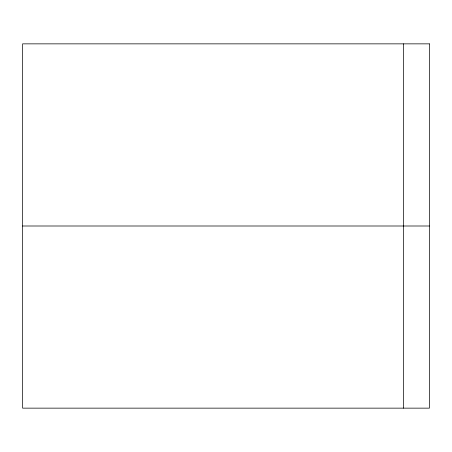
<?xml version="1.0" encoding="UTF-8"?>
<svg xmlns="http://www.w3.org/2000/svg" width="452" height="452" viewBox="0 0 452 452"><rect width="100%" height="100%" fill="white"/><g stroke="black" fill="none" stroke-linecap="round" stroke-linejoin="round"><path stroke-width="0.68" d="M22.6 226L429.4 226M403.619 43.855L403.619 408.145M429.4 43.855L22.6 43.855L22.6 408.145L429.4 408.145L429.4 43.855"/></g></svg>
